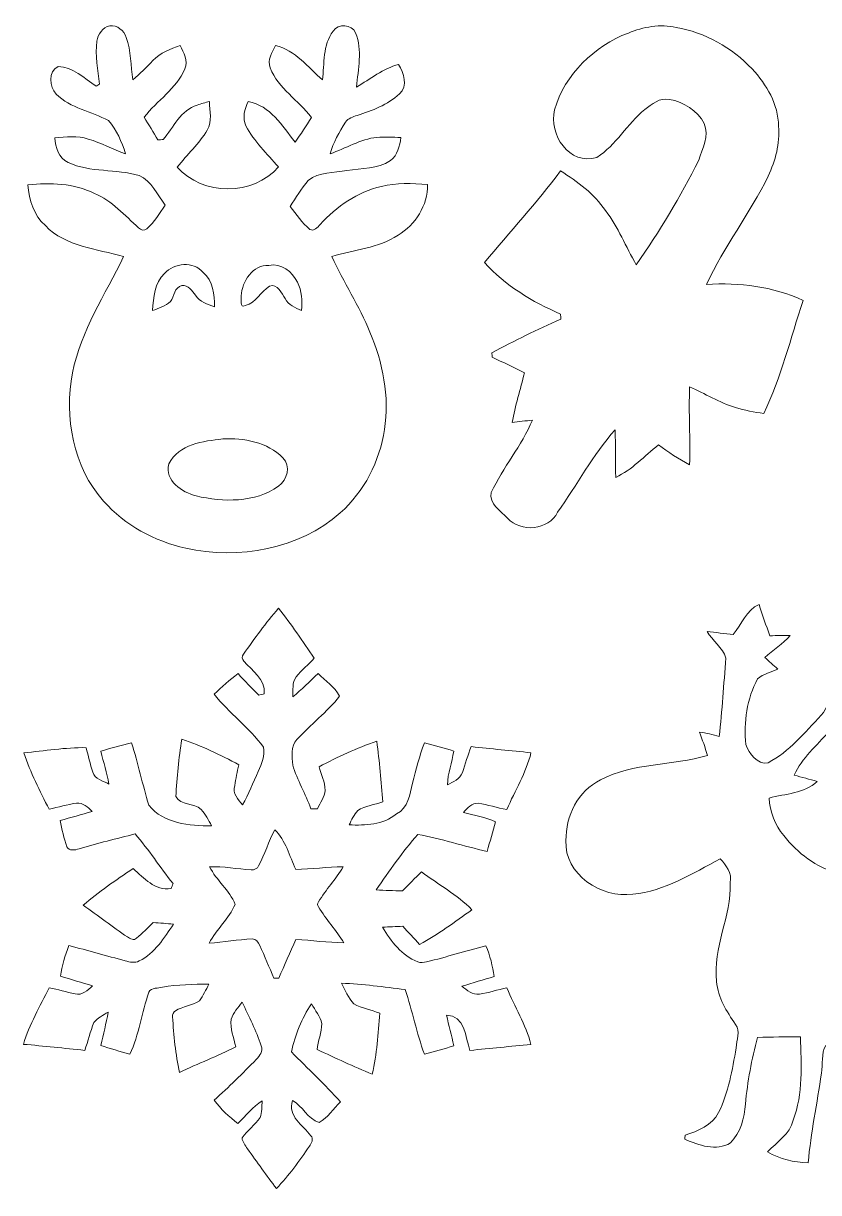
# Model space of a CAD drawing. Header units: centimetres. Extents: x -16.4 to 16.4, y -12.6 to 12.5.
# Drawn here: x -16.37 to 0.35, y -12.05 to 12.54 of the extents above; entities that cross this region are included whole.
import ezdxf

# ---------------------------------------------------------------- set-up
doc = ezdxf.new("R2010")
doc.units = ezdxf.units.CM
doc.header["$MEASUREMENT"] = 0
doc.layers.add('Layer 1', color=7, linetype='Continuous')

msp = doc.modelspace()

# ---------------------------------------------------------------- linework, layer by layer
at = {"layer": 'Layer 1', "color": 251, "lineweight": 9}
for points, knots in [([(-14.83041, 12.16459), (-14.80572, 12.30887), (-14.708, 12.45528), (-14.55807, 12.48879), (-14.55807, 12.48879), (-14.40073, 12.50678), (-14.25715, 12.38966), (-14.20988, 12.24467), (-14.20988, 12.24467), (-14.11075, 11.95927), (-14.11392, 11.65165), (-14.07582, 11.35461), (-14.07582, 11.35461), (-13.92272, 11.47702), (-13.78372, 11.61567), (-13.64861, 11.75748), (-13.64861, 11.75748), (-13.49762, 11.918), (-13.28525, 12.00548), (-13.07923, 12.07181), (-13.07923, 12.07181), (-12.99526, 11.92646), (-12.91025, 11.75113), (-12.97763, 11.58109), (-12.97763, 11.58109), (-13.15754, 11.16482), (-13.56288, 10.9154), (-13.83382, 10.56474), (-13.83382, 10.56474), (-13.7368, 10.4067), (-13.64014, 10.24795), (-13.54489, 10.08849), (-13.54489, 10.08849), (-13.51702, 10.09061), (-13.46164, 10.09484), (-13.43377, 10.09696), (-13.43377, 10.09696), (-13.21681, 10.35413), (-13.06653, 10.71538), (-12.71869, 10.8205), (-12.71869, 10.8205), (-12.63508, 10.85331), (-12.54759, 10.87413), (-12.46081, 10.89635), (-12.46081, 10.89635), (-12.46045, 10.69809), (-12.39378, 10.47902), (-12.50737, 10.29698), (-12.50737, 10.29698), (-12.68023, 10.00806), (-12.92788, 9.77663), (-13.13955, 9.5177), (-13.13955, 9.5177), (-12.60791, 8.9088), (-11.53723, 8.90633), (-11.01089, 9.51875), (-11.01089, 9.51875), (-11.24901, 9.79886), (-11.52595, 10.05357), (-11.69457, 10.38553), (-11.69457, 10.38553), (-11.76725, 10.55169), (-11.72632, 10.74007), (-11.64483, 10.89423), (-11.64483, 10.89423), (-11.18375, 10.81098), (-10.92834, 10.38447), (-10.66164, 10.04298), (-10.66164, 10.04298), (-10.53711, 10.20914), (-10.42669, 10.38518), (-10.31485, 10.56015), (-10.31485, 10.56015), (-10.58826, 10.9214), (-11.01054, 11.17046), (-11.18587, 11.60155), (-11.18587, 11.60155), (-11.24619, 11.773), (-11.14953, 11.92964), (-11.06875, 12.0711), (-11.06875, 12.0711), (-10.64929, 11.97797), (-10.39353, 11.61355), (-10.0845, 11.35002), (-10.0845, 11.35002), (-10.03934, 11.69539), (-10.08132, 12.08169), (-9.86119, 12.37908), (-9.86119, 12.37908), (-9.75465, 12.53959), (-9.46077, 12.52513), (-9.38917, 12.34027), (-9.38917, 12.34027), (-9.23677, 11.97726), (-9.33802, 11.57827), (-9.36482, 11.2008), (-9.36482, 11.2008), (-9.07625, 11.37048), (-8.81273, 11.59027), (-8.48147, 11.67529), (-8.48147, 11.67529), (-8.36646, 11.48937), (-8.28392, 11.23043), (-8.46666, 11.0544), (-8.46666, 11.0544), (-8.71148, 10.82227), (-9.03885, 10.70867), (-9.35283, 10.60531), (-9.35283, 10.60531), (-9.44138, 10.57074), (-9.5458, 10.54604), (-9.60048, 10.46102), (-9.60048, 10.46102), (-9.73242, 10.25394), (-9.8566, 10.03698), (-9.92257, 9.79851), (-9.92257, 9.79851), (-9.59202, 9.90575), (-9.2911, 10.1093), (-8.93832, 10.14141), (-8.93832, 10.14141), (-8.77004, 10.15446), (-8.60036, 10.14987), (-8.43208, 10.13788), (-8.43208, 10.13788), (-8.46419, 9.96643), (-8.49664, 9.76005), (-8.65469, 9.65422), (-8.65469, 9.65422), (-8.92068, 9.47078), (-9.26323, 9.49265), (-9.56944, 9.44467), (-9.56944, 9.44467), (-9.83861, 9.3914), (-10.16281, 9.42597), (-10.3833, 9.23195), (-10.3833, 9.23195), (-10.53146, 9.06685), (-10.63836, 8.86823), (-10.76465, 8.6869), (-10.76465, 8.6869), (-10.62707, 8.5271), (-10.51912, 8.33448), (-10.34731, 8.20677), (-10.34731, 8.20677), (-10.26018, 8.15386), (-10.18821, 8.25581), (-10.13105, 8.30802), (-10.13105, 8.30802), (-9.78993, 8.68832), (-9.34931, 8.99558), (-8.84553, 9.10847), (-8.84553, 9.10847), (-8.52875, 9.1882), (-8.19678, 9.18079), (-7.87328, 9.14869), (-7.87328, 9.14869), (-7.86411, 8.71477), (-8.12974, 8.30414), (-8.49488, 8.08295), (-8.49488, 8.08295), (-8.91186, 7.80884), (-9.42092, 7.7778), (-9.88623, 7.63527), (-9.88623, 7.63527), (-9.64141, 7.09411), (-9.31156, 6.59493), (-9.08613, 6.0446), (-9.08613, 6.0446), (-8.8152, 5.4036), (-8.66915, 4.68958), (-8.77956, 3.99567), (-8.77956, 3.99567), (-8.88011, 3.33033), (-9.20537, 2.69286), (-9.70843, 2.24201), (-9.70843, 2.24201), (-10.58368, 1.47542), (-11.84203, 1.25458), (-12.96069, 1.49941), (-12.96069, 1.49941), (-13.61862, 1.64652), (-14.23775, 1.98377), (-14.68825, 2.4893), (-14.68825, 2.4893), (-15.33312, 3.21391), (-15.51939, 4.25778), (-15.34088, 5.19158), (-15.34088, 5.19158), (-15.16732, 6.07776), (-14.65015, 6.83094), (-14.26879, 7.63386), (-14.26879, 7.63386), (-14.83253, 7.80143), (-15.48129, 7.83847), (-15.91309, 8.28474), (-15.91309, 8.28474), (-16.15545, 8.50205), (-16.25846, 8.82625), (-16.27998, 9.14269), (-16.27998, 9.14269), (-15.80796, 9.19279), (-15.31443, 9.17797), (-14.88086, 8.96313), (-14.88086, 8.96313), (-14.51009, 8.80614), (-14.23951, 8.50346), (-13.95023, 8.23641), (-13.95023, 8.23641), (-13.90684, 8.19125), (-13.83029, 8.17044), (-13.78161, 8.22018), (-13.78161, 8.22018), (-13.61721, 8.35459), (-13.51491, 8.5465), (-13.39038, 8.71513), (-13.39038, 8.71513), (-13.559, 8.93244), (-13.67189, 9.22489), (-13.93965, 9.33884), (-13.93965, 9.33884), (-14.42401, 9.48771), (-14.96694, 9.39175), (-15.4319, 9.61436), (-15.4319, 9.61436), (-15.62875, 9.70855), (-15.70319, 9.93115), (-15.71589, 10.1347), (-15.71589, 10.1347), (-15.48058, 10.14564), (-15.23893, 10.17951), (-15.00963, 10.10613), (-15.00963, 10.10613), (-14.7401, 10.02781), (-14.49351, 9.88741), (-14.22787, 9.79851), (-14.22787, 9.79851), (-14.30619, 10.04651), (-14.40955, 10.29875), (-14.58347, 10.49489), (-14.58347, 10.49489), (-14.9426, 10.69174), (-15.38851, 10.7503), (-15.68343, 11.05404), (-15.68343, 11.05404), (-15.83125, 11.20397), (-15.85947, 11.53206), (-15.64639, 11.63119), (-15.64639, 11.63119), (-15.33171, 11.62766), (-15.09323, 11.37966), (-14.84453, 11.21844), (-14.84453, 11.21844), (-14.82689, 11.22973), (-14.79126, 11.2523), (-14.77326, 11.26324), (-14.77326, 11.26324), (-14.81666, 11.56134), (-14.86111, 11.86332), (-14.83041, 12.16459), (-14.83041, 12.16459), (-14.83041, 12.16459), (-14.83041, 12.16459), (-14.83041, 12.16459)], [0, 0, 0, 0, 0.01492537, 0.01492537, 0.01492537, 0.01492537, 0.02985075, 0.02985075, 0.02985075, 0.02985075, 0.04477612, 0.04477612, 0.04477612, 0.04477612, 0.05970149, 0.05970149, 0.05970149, 0.05970149, 0.07462687, 0.07462687, 0.07462687, 0.07462687, 0.08955224, 0.08955224, 0.08955224, 0.08955224, 0.10447761, 0.10447761, 0.10447761, 0.10447761, 0.11940299, 0.11940299, 0.11940299, 0.11940299, 0.13432836, 0.13432836, 0.13432836, 0.13432836, 0.14925373, 0.14925373, 0.14925373, 0.14925373, 0.1641791, 0.1641791, 0.1641791, 0.1641791, 0.17910448, 0.17910448, 0.17910448, 0.17910448, 0.19402985, 0.19402985, 0.19402985, 0.19402985, 0.20895522, 0.20895522, 0.20895522, 0.20895522, 0.2238806, 0.2238806, 0.2238806, 0.2238806, 0.23880597, 0.23880597, 0.23880597, 0.23880597, 0.25373134, 0.25373134, 0.25373134, 0.25373134, 0.26865672, 0.26865672, 0.26865672, 0.26865672, 0.28358209, 0.28358209, 0.28358209, 0.28358209, 0.29850746, 0.29850746, 0.29850746, 0.29850746, 0.31343284, 0.31343284, 0.31343284, 0.31343284, 0.32835821, 0.32835821, 0.32835821, 0.32835821, 0.34328358, 0.34328358, 0.34328358, 0.34328358, 0.35820896, 0.35820896, 0.35820896, 0.35820896, 0.37313433, 0.37313433, 0.37313433, 0.37313433, 0.3880597, 0.3880597, 0.3880597, 0.3880597, 0.40298507, 0.40298507, 0.40298507, 0.40298507, 0.41791045, 0.41791045, 0.41791045, 0.41791045, 0.43283582, 0.43283582, 0.43283582, 0.43283582, 0.44776119, 0.44776119, 0.44776119, 0.44776119, 0.46268657, 0.46268657, 0.46268657, 0.46268657, 0.47761194, 0.47761194, 0.47761194, 0.47761194, 0.49253731, 0.49253731, 0.49253731, 0.49253731, 0.50746269, 0.50746269, 0.50746269, 0.50746269, 0.52238806, 0.52238806, 0.52238806, 0.52238806, 0.53731343, 0.53731343, 0.53731343, 0.53731343, 0.55223881, 0.55223881, 0.55223881, 0.55223881, 0.56716418, 0.56716418, 0.56716418, 0.56716418, 0.58208955, 0.58208955, 0.58208955, 0.58208955, 0.59701493, 0.59701493, 0.59701493, 0.59701493, 0.6119403, 0.6119403, 0.6119403, 0.6119403, 0.62686567, 0.62686567, 0.62686567, 0.62686567, 0.64179104, 0.64179104, 0.64179104, 0.64179104, 0.65671642, 0.65671642, 0.65671642, 0.65671642, 0.67164179, 0.67164179, 0.67164179, 0.67164179, 0.68656716, 0.68656716, 0.68656716, 0.68656716, 0.70149254, 0.70149254, 0.70149254, 0.70149254, 0.71641791, 0.71641791, 0.71641791, 0.71641791, 0.73134328, 0.73134328, 0.73134328, 0.73134328, 0.74626866, 0.74626866, 0.74626866, 0.74626866, 0.76119403, 0.76119403, 0.76119403, 0.76119403, 0.7761194, 0.7761194, 0.7761194, 0.7761194, 0.79104478, 0.79104478, 0.79104478, 0.79104478, 0.80597015, 0.80597015, 0.80597015, 0.80597015, 0.82089552, 0.82089552, 0.82089552, 0.82089552, 0.8358209, 0.8358209, 0.8358209, 0.8358209, 0.85074627, 0.85074627, 0.85074627, 0.85074627, 0.86567164, 0.86567164, 0.86567164, 0.86567164, 0.88059701, 0.88059701, 0.88059701, 0.88059701, 0.89552239, 0.89552239, 0.89552239, 0.89552239, 0.91044776, 0.91044776, 0.91044776, 0.91044776, 0.92537313, 0.92537313, 0.92537313, 0.92537313, 0.94029851, 0.94029851, 0.94029851, 0.94029851, 0.95522388, 0.95522388, 0.95522388, 0.95522388, 0.97014925, 0.97014925, 0.97014925, 0.97014925, 1, 1, 1, 1]), ([(-3.65018, 12.3371), (-3.33374, 12.46163), (-2.97955, 12.53395), (-2.64265, 12.45422), (-2.64265, 12.45422), (-2.0327, 12.35227), (-1.47178, 12.02524), (-1.04492, 11.5825), (-1.04492, 11.5825), (-0.74329, 11.25125), (-0.49388, 10.83638), (-0.49106, 10.37565), (-0.49106, 10.37565), (-0.45895, 10.01264), (-0.55491, 9.65422), (-0.70837, 9.32825), (-0.70837, 9.32825), (-1.09325, 8.54227), (-1.63582, 7.84377), (-2.00624, 7.05002), (-2.00624, 7.05002), (-1.31515, 7.092), (-0.60712, 7.00909), (0.024, 6.71205), (0.024, 6.71205), (-0.23529, 5.91478), (-0.44131, 5.09316), (-0.79974, 4.33257), (-0.79974, 4.33257), (-1.00117, 4.36644), (-1.20331, 4.39924), (-1.39875, 4.45816), (-1.39875, 4.45816), (-1.7353, 4.56575), (-2.03869, 4.75202), (-2.36078, 4.89278), (-2.36078, 4.89278), (-2.38336, 4.34703), (-2.34349, 3.80129), (-2.3629, 3.25519), (-2.3629, 3.25519), (-2.59467, 3.37337), (-2.80634, 3.52435), (-3.01871, 3.67252), (-3.01871, 3.67252), (-3.31081, 3.43722), (-3.57363, 3.15006), (-3.91653, 2.98813), (-3.91653, 2.98813), (-3.91759, 3.32292), (-3.91441, 3.6577), (-3.92923, 3.99179), (-3.92923, 3.99179), (-4.39736, 3.46368), (-4.7325, 2.8322), (-5.13714, 2.25577), (-5.13714, 2.25577), (-5.32905, 1.87512), (-5.91184, 1.82502), (-6.19124, 2.13229), (-6.19124, 2.13229), (-6.33553, 2.28293), (-6.58529, 2.43286), (-6.53308, 2.67169), (-6.53308, 2.67169), (-6.28296, 3.2005), (-5.89843, 3.65453), (-5.66701, 4.19252), (-5.66701, 4.19252), (-5.81024, 4.18158), (-5.95206, 4.16006), (-6.09458, 4.14418), (-6.09458, 4.14418), (-6.0332, 4.49767), (-5.91466, 4.83739), (-5.83705, 5.187), (-5.83705, 5.187), (-6.05754, 5.30659), (-6.28649, 5.4103), (-6.51403, 5.51614), (-6.51403, 5.51614), (-6.51544, 5.54013), (-6.51826, 5.5874), (-6.51968, 5.61104), (-6.51968, 5.61104), (-6.04625, 5.86468), (-5.56294, 6.09963), (-5.07329, 6.31977), (-5.07329, 6.31977), (-5.07329, 6.34587), (-5.07364, 6.39844), (-5.07364, 6.42489), (-5.07364, 6.42489), (-5.66842, 6.68136), (-6.24098, 7.02638), (-6.67701, 7.5111), (-6.67701, 7.5111), (-6.14467, 8.15421), (-5.57282, 8.76452), (-5.07364, 9.43515), (-5.07364, 9.43515), (-4.71733, 9.21113), (-4.36914, 8.95678), (-4.13172, 8.60224), (-4.13172, 8.60224), (-3.85761, 8.25581), (-3.70592, 7.83847), (-3.48296, 7.46206), (-3.48296, 7.46206), (-2.99225, 8.16091), (-2.5541, 8.89787), (-2.16993, 9.66057), (-2.16993, 9.66057), (-2.08596, 9.90469), (-1.94838, 10.17704), (-2.05316, 10.43492), (-2.05316, 10.43492), (-2.20097, 10.70303), (-2.48143, 10.89106), (-2.78376, 10.93869), (-2.78376, 10.93869), (-2.9919, 10.98702), (-3.15206, 10.83532), (-3.30658, 10.72772), (-3.30658, 10.72772), (-3.67276, 10.42328), (-3.907, 9.9823), (-4.3127, 9.72125), (-4.3127, 9.72125), (-4.89055, 9.53745), (-5.33117, 10.21302), (-5.20276, 10.72173), (-5.20276, 10.72173), (-4.98439, 11.46926), (-4.36914, 12.06263), (-3.65018, 12.3371)], [0, 0, 0, 0, 0.02857143, 0.02857143, 0.02857143, 0.02857143, 0.05714286, 0.05714286, 0.05714286, 0.05714286, 0.08571429, 0.08571429, 0.08571429, 0.08571429, 0.11428571, 0.11428571, 0.11428571, 0.11428571, 0.14285714, 0.14285714, 0.14285714, 0.14285714, 0.17142857, 0.17142857, 0.17142857, 0.17142857, 0.2, 0.2, 0.2, 0.2, 0.22857143, 0.22857143, 0.22857143, 0.22857143, 0.25714286, 0.25714286, 0.25714286, 0.25714286, 0.28571429, 0.28571429, 0.28571429, 0.28571429, 0.31428571, 0.31428571, 0.31428571, 0.31428571, 0.34285714, 0.34285714, 0.34285714, 0.34285714, 0.37142857, 0.37142857, 0.37142857, 0.37142857, 0.4, 0.4, 0.4, 0.4, 0.42857143, 0.42857143, 0.42857143, 0.42857143, 0.45714286, 0.45714286, 0.45714286, 0.45714286, 0.48571429, 0.48571429, 0.48571429, 0.48571429, 0.51428571, 0.51428571, 0.51428571, 0.51428571, 0.54285714, 0.54285714, 0.54285714, 0.54285714, 0.57142857, 0.57142857, 0.57142857, 0.57142857, 0.6, 0.6, 0.6, 0.6, 0.62857143, 0.62857143, 0.62857143, 0.62857143, 0.65714286, 0.65714286, 0.65714286, 0.65714286, 0.68571429, 0.68571429, 0.68571429, 0.68571429, 0.71428571, 0.71428571, 0.71428571, 0.71428571, 0.74285714, 0.74285714, 0.74285714, 0.74285714, 0.77142857, 0.77142857, 0.77142857, 0.77142857, 0.8, 0.8, 0.8, 0.8, 0.82857143, 0.82857143, 0.82857143, 0.82857143, 0.85714286, 0.85714286, 0.85714286, 0.85714286, 0.88571429, 0.88571429, 0.88571429, 0.88571429, 0.91428571, 0.91428571, 0.91428571, 0.91428571, 0.94285714, 0.94285714, 0.94285714, 0.94285714, 1, 1, 1, 1]), ([(-13.40484, 7.27862), (-13.62356, 7.086), (-13.63238, 6.76885), (-13.65919, 6.50004), (-13.65919, 6.50004), (-13.5262, 6.54625), (-13.39073, 6.5974), (-13.28137, 6.68807), (-13.28137, 6.68807), (-13.20129, 6.79813), (-13.19846, 6.98969), (-13.04183, 7.02462), (-13.04183, 7.02462), (-12.90742, 7.04261), (-12.82664, 6.91102), (-12.75502, 6.8193), (-12.75502, 6.8193), (-12.66789, 6.67995), (-12.50138, 6.63162), (-12.35603, 6.578), (-12.35603, 6.578), (-12.35003, 6.83482), (-12.38496, 7.12233), (-12.59275, 7.30119), (-12.59275, 7.30119), (-12.80371, 7.54461), (-13.20164, 7.50686), (-13.40484, 7.27862), (-13.40484, 7.27862), (-13.40484, 7.27862), (-13.40484, 7.27862), (-13.40484, 7.27862)], [0, 0, 0, 0, 0.11111111, 0.11111111, 0.11111111, 0.11111111, 0.22222222, 0.22222222, 0.22222222, 0.22222222, 0.33333333, 0.33333333, 0.33333333, 0.33333333, 0.44444444, 0.44444444, 0.44444444, 0.44444444, 0.55555556, 0.55555556, 0.55555556, 0.55555556, 0.66666667, 0.66666667, 0.66666667, 0.66666667, 0.77777778, 0.77777778, 0.77777778, 0.77777778, 1, 1, 1, 1]), ([(-11.79653, 6.80836), (-11.77889, 6.77379), (-11.83498, 6.52367), (-11.70763, 6.60763), (-11.70763, 6.60763), (-11.47726, 6.65984), (-11.38519, 6.90008), (-11.19821, 7.01333), (-11.19821, 7.01333), (-11.02641, 7.08282), (-10.94563, 6.84999), (-10.86731, 6.75015), (-10.86731, 6.75015), (-10.80275, 6.61222), (-10.65106, 6.55965), (-10.5237, 6.49827), (-10.5237, 6.49827), (-10.51453, 6.70041), (-10.50995, 6.9142), (-10.61225, 7.09588), (-10.61225, 7.09588), (-10.71315, 7.31601), (-10.95656, 7.50333), (-11.20986, 7.45007), (-11.20986, 7.45007), (-11.55417, 7.46524), (-11.76936, 7.11281), (-11.79653, 6.80836), (-11.79653, 6.80836), (-11.79653, 6.80836), (-11.79653, 6.80836), (-11.79653, 6.80836)], [0, 0, 0, 0, 0.11111111, 0.11111111, 0.11111111, 0.11111111, 0.22222222, 0.22222222, 0.22222222, 0.22222222, 0.33333333, 0.33333333, 0.33333333, 0.33333333, 0.44444444, 0.44444444, 0.44444444, 0.44444444, 0.55555556, 0.55555556, 0.55555556, 0.55555556, 0.66666667, 0.66666667, 0.66666667, 0.66666667, 0.77777778, 0.77777778, 0.77777778, 0.77777778, 1, 1, 1, 1]), ([(-12.18246, 3.79811), (-12.59169, 3.75401), (-13.10674, 3.69051), (-13.31665, 3.27459), (-13.31665, 3.27459), (-13.40378, 2.91299), (-13.04077, 2.68086), (-12.74056, 2.60043), (-12.74056, 2.60043), (-12.17329, 2.46637), (-11.50513, 2.45403), (-11.00877, 2.80292), (-11.00877, 2.80292), (-10.82498, 2.93451), (-10.74525, 3.2319), (-10.91564, 3.40441), (-10.91564, 3.40441), (-11.24161, 3.73179), (-11.73655, 3.82316), (-12.18246, 3.79811)], [0, 0, 0, 0, 0.16666667, 0.16666667, 0.16666667, 0.16666667, 0.33333333, 0.33333333, 0.33333333, 0.33333333, 0.5, 0.5, 0.5, 0.5, 0.66666667, 0.66666667, 0.66666667, 0.66666667, 1, 1, 1, 1]), ([(-1.44179, -0.31387), (-1.26823, -0.09973), (-1.16698, 0.19801), (-0.90098, 0.31866), (-0.90098, 0.31866), (-0.82902, 0.09677), (-0.75458, -0.12407), (-0.67203, -0.34244), (-0.67203, -0.34244), (-0.52916, -0.33786), (-0.38663, -0.33503), (-0.24341, -0.33398), (-0.24341, -0.33398), (-0.40357, -0.50895), (-0.60042, -0.64513), (-0.78175, -0.79612), (-0.78175, -0.79612), (-0.69002, -0.87902), (-0.59583, -0.95945), (-0.50481, -1.04341), (-0.50481, -1.04341), (-0.64628, -1.11079), (-0.80785, -1.14431), (-0.93097, -1.24414), (-0.93097, -1.24414), (-1.15251, -1.66536), (-1.22942, -2.15995), (-1.18038, -2.63056), (-1.18038, -2.63056), (-1.10948, -2.81259), (-0.93661, -3.05813), (-0.71119, -3.01579), (-0.71119, -3.01579), (-0.26457, -2.77414), (0.0621, -2.37797), (0.40394, -2.0139), (0.40394, -2.0139), (0.54188, -1.8675), (0.60079, -1.66712), (0.62972, -1.47274), (0.62972, -1.47274), (0.6343, -1.20887), (0.55458, -0.95416), (0.53165, -0.6931), (0.53165, -0.6931), (0.67205, -0.73614), (0.81175, -0.78271), (0.95463, -0.81869), (0.95463, -0.81869), (0.98285, -0.5968), (1.00931, -0.3749), (1.04423, -0.15406), (1.04423, -0.15406), (1.06681, -0.14877), (1.11197, -0.13783), (1.13454, -0.13254), (1.13454, -0.13254), (1.21745, -0.36255), (1.28906, -0.59962), (1.41006, -0.8134), (1.41006, -0.8134), (1.54906, -0.76013), (1.6884, -0.70722), (1.83128, -0.66488), (1.83128, -0.66488), (1.76214, -0.80846), (1.65701, -0.92841), (1.54906, -1.04341), (1.54906, -1.04341), (1.50143, -1.11009), (1.40971, -1.16653), (1.41994, -1.25931), (1.41994, -1.25931), (1.51202, -1.36867), (1.64572, -1.43006), (1.7572, -1.51755), (1.7572, -1.51755), (1.5667, -1.53518), (1.37726, -1.54753), (1.18852, -1.57364), (1.18852, -1.57364), (1.23826, -1.69887), (1.29506, -1.82093), (1.35115, -1.94335), (1.35115, -1.94335), (1.07175, -2.03895), (0.78071, -2.13702), (0.57081, -2.3568), (0.57081, -2.3568), (0.31434, -2.64926), (0.00107, -2.91137), (-0.16086, -3.27332), (-0.16086, -3.27332), (-0.0007, -3.32024), (0.16229, -3.35658), (0.32174, -3.40561), (0.32174, -3.40561), (0.0494, -3.66208), (-0.34606, -3.66173), (-0.68896, -3.75627), (-0.68896, -3.75627), (-0.66956, -4.04202), (-0.57078, -4.32848), (-0.38028, -4.54544), (-0.38028, -4.54544), (-0.08889, -4.91515), (0.30516, -5.21007), (0.75989, -5.34342), (0.75989, -5.34342), (1.28024, -5.48524), (1.80835, -5.59989), (2.33716, -5.70643), (2.33716, -5.70643), (3.06706, -5.83625), (3.80966, -5.90504), (4.52791, -6.09484), (4.52791, -6.09484), (4.64045, -6.12271), (4.73218, -6.25182), (4.68385, -6.36577), (4.68385, -6.36577), (4.61506, -6.52276), (4.49018, -6.6487), (4.42102, -6.80533), (4.42102, -6.80533), (4.5452, -7.05827), (4.78297, -7.26853), (4.8246, -7.55957), (4.8246, -7.55957), (4.94631, -8.19916), (4.40021, -8.69622), (4.34906, -9.309), (4.34906, -9.309), (4.25346, -9.83675), (4.41855, -10.36204), (4.60658, -10.84993), (4.60658, -10.84993), (4.7551, -11.2334), (4.85564, -11.63945), (4.83836, -12.05466), (4.83836, -12.05466), (4.53144, -12.04867), (4.22699, -12.00951), (3.92713, -11.9453), (3.92713, -11.9453), (3.9864, -11.71282), (4.10706, -11.50433), (4.26827, -11.329), (4.26827, -11.329), (4.22453, -10.70988), (4.00686, -10.10204), (3.61104, -9.6205), (3.61104, -9.6205), (3.45053, -9.46034), (3.24627, -9.34392), (3.03108, -9.27478), (3.03108, -9.27478), (3.00568, -9.56652), (2.9958, -9.86674), (3.07976, -10.15108), (3.07976, -10.15108), (3.21946, -10.6051), (3.35634, -11.0623), (3.42548, -11.53326), (3.42548, -11.53326), (3.44171, -11.69201), (3.26673, -11.82677), (3.11186, -11.78056), (3.11186, -11.78056), (2.83987, -11.80737), (2.58587, -11.68883), (2.33434, -11.60628), (2.33434, -11.60628), (2.33575, -11.55972), (2.33752, -11.5135), (2.33999, -11.46764), (2.33999, -11.46764), (2.50085, -11.3798), (2.65749, -11.28526), (2.80953, -11.1826), (2.80953, -11.1826), (2.78307, -10.54619), (2.62715, -9.926), (2.47545, -9.31041), (2.47545, -9.31041), (1.81964, -9.18693), (1.17864, -8.94634), (0.50413, -8.95763), (0.50413, -8.95763), (0.39724, -9.1312), (0.45157, -9.35274), (0.40959, -9.54359), (0.40959, -9.54359), (0.32386, -10.1733), (0.18804, -10.79525), (0.13195, -11.42954), (0.13195, -11.42954), (-0.1665, -11.41543), (-0.46319, -11.35052), (-0.72142, -11.19636), (-0.72142, -11.19636), (-0.52316, -10.99351), (-0.25716, -10.82453), (-0.18167, -10.53278), (-0.18167, -10.53278), (0.02823, -9.97222), (-0.01586, -9.36297), (-0.02892, -8.77701), (-0.02892, -8.77701), (-0.33054, -8.77842), (-0.63217, -8.78159), (-0.93344, -8.79077), (-0.93344, -8.79077), (-1.05797, -9.24973), (-1.14228, -9.71857), (-1.18744, -10.192), (-1.18744, -10.192), (-1.20402, -10.48621), (-1.29363, -10.79207), (-1.50106, -11.00974), (-1.50106, -11.00974), (-1.80551, -11.19106), (-2.16569, -11.05701), (-2.46308, -10.93283), (-2.46308, -10.93283), (-2.46132, -10.91096), (-2.45779, -10.86686), (-2.45603, -10.84499), (-2.45603, -10.84499), (-2.18545, -10.76385), (-1.88629, -10.64003), (-1.7533, -10.37156), (-1.7533, -10.37156), (-1.54128, -9.94752), (-1.46331, -9.47339), (-1.38182, -9.01055), (-1.38182, -9.01055), (-1.38253, -8.8518), (-1.27846, -8.65671), (-1.39558, -8.51701), (-1.39558, -8.51701), (-1.58255, -8.24255), (-1.76529, -7.95574), (-1.79316, -7.61425), (-1.79316, -7.61425), (-1.88559, -6.9027), (-1.47672, -6.24406), (-1.50882, -5.53286), (-1.50882, -5.53286), (-1.45731, -5.3286), (-1.59631, -5.17232), (-1.7159, -5.03298), (-1.7159, -5.03298), (-2.29904, -5.34413), (-2.88536, -5.71066), (-3.5567, -5.77698), (-3.5567, -5.77698), (-4.20722, -5.86518), (-5.00626, -5.36565), (-4.96146, -4.65057), (-4.96146, -4.65057), (-4.9738, -4.13798), (-4.70675, -3.60493), (-4.23438, -3.37527), (-4.23438, -3.37527), (-3.54153, -3.00062), (-2.72343, -3.08529), (-1.98613, -2.8581), (-1.98613, -2.8581), (-2.03375, -2.69159), (-2.09514, -2.52967), (-2.15088, -2.36598), (-2.15088, -2.36598), (-2.00976, -2.3815), (-1.87465, -2.42665), (-1.73813, -2.46334), (-1.73813, -2.46334), (-1.67921, -1.91336), (-1.64393, -1.36021), (-1.59701, -0.80987), (-1.59701, -0.80987), (-1.66792, -0.58727), (-1.87853, -0.44651), (-1.99495, -0.2486), (-1.99495, -0.2486), (-1.81009, -0.2666), (-1.62771, -0.30611), (-1.44179, -0.31387)], [0, 0, 0, 0, 0.01369863, 0.01369863, 0.01369863, 0.01369863, 0.02739726, 0.02739726, 0.02739726, 0.02739726, 0.04109589, 0.04109589, 0.04109589, 0.04109589, 0.05479452, 0.05479452, 0.05479452, 0.05479452, 0.06849315, 0.06849315, 0.06849315, 0.06849315, 0.08219178, 0.08219178, 0.08219178, 0.08219178, 0.09589041, 0.09589041, 0.09589041, 0.09589041, 0.10958904, 0.10958904, 0.10958904, 0.10958904, 0.12328767, 0.12328767, 0.12328767, 0.12328767, 0.1369863, 0.1369863, 0.1369863, 0.1369863, 0.15068493, 0.15068493, 0.15068493, 0.15068493, 0.16438356, 0.16438356, 0.16438356, 0.16438356, 0.17808219, 0.17808219, 0.17808219, 0.17808219, 0.19178082, 0.19178082, 0.19178082, 0.19178082, 0.20547945, 0.20547945, 0.20547945, 0.20547945, 0.21917808, 0.21917808, 0.21917808, 0.21917808, 0.23287671, 0.23287671, 0.23287671, 0.23287671, 0.24657534, 0.24657534, 0.24657534, 0.24657534, 0.26027397, 0.26027397, 0.26027397, 0.26027397, 0.2739726, 0.2739726, 0.2739726, 0.2739726, 0.28767123, 0.28767123, 0.28767123, 0.28767123, 0.30136986, 0.30136986, 0.30136986, 0.30136986, 0.31506849, 0.31506849, 0.31506849, 0.31506849, 0.32876712, 0.32876712, 0.32876712, 0.32876712, 0.34246575, 0.34246575, 0.34246575, 0.34246575, 0.35616438, 0.35616438, 0.35616438, 0.35616438, 0.36986301, 0.36986301, 0.36986301, 0.36986301, 0.38356164, 0.38356164, 0.38356164, 0.38356164, 0.39726027, 0.39726027, 0.39726027, 0.39726027, 0.4109589, 0.4109589, 0.4109589, 0.4109589, 0.42465753, 0.42465753, 0.42465753, 0.42465753, 0.43835616, 0.43835616, 0.43835616, 0.43835616, 0.45205479, 0.45205479, 0.45205479, 0.45205479, 0.46575342, 0.46575342, 0.46575342, 0.46575342, 0.47945205, 0.47945205, 0.47945205, 0.47945205, 0.49315068, 0.49315068, 0.49315068, 0.49315068, 0.50684932, 0.50684932, 0.50684932, 0.50684932, 0.52054795, 0.52054795, 0.52054795, 0.52054795, 0.53424658, 0.53424658, 0.53424658, 0.53424658, 0.54794521, 0.54794521, 0.54794521, 0.54794521, 0.56164384, 0.56164384, 0.56164384, 0.56164384, 0.57534247, 0.57534247, 0.57534247, 0.57534247, 0.5890411, 0.5890411, 0.5890411, 0.5890411, 0.60273973, 0.60273973, 0.60273973, 0.60273973, 0.61643836, 0.61643836, 0.61643836, 0.61643836, 0.63013699, 0.63013699, 0.63013699, 0.63013699, 0.64383562, 0.64383562, 0.64383562, 0.64383562, 0.65753425, 0.65753425, 0.65753425, 0.65753425, 0.67123288, 0.67123288, 0.67123288, 0.67123288, 0.68493151, 0.68493151, 0.68493151, 0.68493151, 0.69863014, 0.69863014, 0.69863014, 0.69863014, 0.71232877, 0.71232877, 0.71232877, 0.71232877, 0.7260274, 0.7260274, 0.7260274, 0.7260274, 0.73972603, 0.73972603, 0.73972603, 0.73972603, 0.75342466, 0.75342466, 0.75342466, 0.75342466, 0.76712329, 0.76712329, 0.76712329, 0.76712329, 0.78082192, 0.78082192, 0.78082192, 0.78082192, 0.79452055, 0.79452055, 0.79452055, 0.79452055, 0.80821918, 0.80821918, 0.80821918, 0.80821918, 0.82191781, 0.82191781, 0.82191781, 0.82191781, 0.83561644, 0.83561644, 0.83561644, 0.83561644, 0.84931507, 0.84931507, 0.84931507, 0.84931507, 0.8630137, 0.8630137, 0.8630137, 0.8630137, 0.87671233, 0.87671233, 0.87671233, 0.87671233, 0.89041096, 0.89041096, 0.89041096, 0.89041096, 0.90410959, 0.90410959, 0.90410959, 0.90410959, 0.91780822, 0.91780822, 0.91780822, 0.91780822, 0.93150685, 0.93150685, 0.93150685, 0.93150685, 0.94520548, 0.94520548, 0.94520548, 0.94520548, 0.95890411, 0.95890411, 0.95890411, 0.95890411, 0.97260274, 0.97260274, 0.97260274, 0.97260274, 1, 1, 1, 1]), ([(-11.74431, -0.7312), (-11.5136, -0.39853), (-11.27371, -0.07151), (-11.01054, 0.23647), (-11.01054, 0.23647), (-10.73431, -0.09479), (-10.50465, -0.46098), (-10.25559, -0.8127), (-10.25559, -0.8127), (-10.38189, -0.94393), (-10.52053, -1.06458), (-10.63624, -1.20569), (-10.63624, -1.20569), (-10.73114, -1.32246), (-10.69656, -1.48544), (-10.70926, -1.62585), (-10.70926, -1.62585), (-10.523, -1.47239), (-10.34978, -1.30447), (-10.17657, -1.13725), (-10.17657, -1.13725), (-10.02029, -1.28718), (-9.82414, -1.41383), (-9.72396, -1.61174), (-9.72396, -1.61174), (-9.98536, -1.95146), (-10.33708, -2.20687), (-10.62142, -2.52614), (-10.62142, -2.52614), (-10.75513, -2.66654), (-10.72302, -2.88421), (-10.71032, -3.0613), (-10.71032, -3.0613), (-10.61084, -3.3788), (-10.4408, -3.66808), (-10.32685, -3.98064), (-10.32685, -3.98064), (-10.28064, -3.98029), (-10.23442, -3.97993), (-10.18821, -3.98029), (-10.18821, -3.98029), (-10.13424, -3.85188), (-10.04287, -3.7344), (-10.02523, -3.59364), (-10.02523, -3.59364), (-10.03299, -3.42043), (-10.10566, -3.25921), (-10.15681, -3.09623), (-10.15681, -3.09623), (-9.76453, -2.89197), (-9.36095, -2.70076), (-8.94149, -2.56), (-8.94149, -2.56), (-8.88434, -2.9844), (-8.84835, -3.41126), (-8.81132, -3.83776), (-8.81132, -3.83776), (-8.98912, -3.89527), (-9.18209, -3.9189), (-9.34295, -4.01698), (-9.34295, -4.01698), (-9.41986, -4.10623), (-9.4696, -4.21559), (-9.52534, -4.31931), (-9.52534, -4.31931), (-9.18138, -4.33271), (-8.80709, -4.32248), (-8.52839, -4.08824), (-8.52839, -4.08824), (-8.27369, -3.96935), (-8.25075, -3.67584), (-8.18761, -3.44089), (-8.18761, -3.44089), (-8.11458, -3.15585), (-8.04403, -2.86974), (-7.9389, -2.59493), (-7.9389, -2.59493), (-7.73182, -2.64855), (-7.52333, -2.69794), (-7.32119, -2.76885), (-7.32119, -2.76885), (-7.36458, -3.00521), (-7.44395, -3.23628), (-7.45736, -3.47758), (-7.45736, -3.47758), (-7.33918, -3.41373), (-7.18678, -3.36081), (-7.14162, -3.2197), (-7.14162, -3.2197), (-7.07565, -3.03837), (-7.03015, -2.85069), (-6.95359, -2.6736), (-6.95359, -2.6736), (-6.53555, -2.71875), (-6.11645, -2.75897), (-5.6977, -2.80166), (-5.6977, -2.80166), (-5.79966, -3.22393), (-6.03672, -3.59823), (-6.205, -3.9951), (-6.205, -3.9951), (-6.4089, -3.96194), (-6.60611, -3.89386), (-6.81036, -3.86528), (-6.81036, -3.86528), (-6.94336, -3.85646), (-7.03861, -3.96406), (-7.11658, -4.05649), (-7.11658, -4.05649), (-6.88974, -4.1147), (-6.65938, -4.16444), (-6.44171, -4.25263), (-6.44171, -4.25263), (-6.49851, -4.46148), (-6.55989, -4.66856), (-6.62233, -4.87599), (-6.62233, -4.87599), (-7.11128, -4.77121), (-7.58471, -4.604), (-8.07825, -4.52039), (-8.07825, -4.52039), (-8.4021, -4.8841), (-8.67762, -5.28803), (-8.9549, -5.68738), (-8.9549, -5.68738), (-8.76969, -5.69585), (-8.58448, -5.7029), (-8.39892, -5.70925), (-8.39892, -5.70925), (-8.26875, -5.57343), (-8.1361, -5.44043), (-8.0024, -5.3085), (-8.0024, -5.3085), (-7.64539, -5.56814), (-7.25451, -5.79074), (-6.94054, -6.10401), (-6.94054, -6.10401), (-7.29685, -6.36189), (-7.65386, -6.62259), (-8.04015, -6.83461), (-8.04015, -6.83461), (-8.15761, -6.7055), (-8.27686, -6.5785), (-8.3961, -6.4515), (-8.3961, -6.4515), (-8.53756, -6.45679), (-8.67903, -6.4642), (-8.82014, -6.47266), (-8.82014, -6.47266), (-8.64128, -6.77111), (-8.4155, -7.0685), (-8.08107, -7.19974), (-8.08107, -7.19974), (-8.02074, -7.22408), (-7.95442, -7.21455), (-7.89304, -7.20009), (-7.89304, -7.20009), (-7.47429, -7.10131), (-7.06507, -6.9662), (-6.64738, -6.86248), (-6.64738, -6.86248), (-6.55989, -7.06886), (-6.50521, -7.28828), (-6.46888, -7.50948), (-6.46888, -7.50948), (-6.69677, -7.5765), (-6.92537, -7.64141), (-7.15115, -7.71515), (-7.15115, -7.71515), (-7.04285, -7.79346), (-6.92537, -7.90282), (-6.78073, -7.87883), (-6.78073, -7.87883), (-6.586, -7.84885), (-6.39761, -7.78852), (-6.20535, -7.74654), (-6.20535, -7.74654), (-6.04448, -8.14589), (-5.80883, -8.51701), (-5.69947, -8.93576), (-5.69947, -8.93576), (-6.12633, -8.98479), (-6.5546, -9.01372), (-6.98111, -9.06487), (-6.98111, -9.06487), (-7.08024, -8.78618), (-7.08694, -8.32228), (-7.4757, -8.32016), (-7.4757, -8.32016), (-7.42667, -8.53571), (-7.37128, -8.74878), (-7.32048, -8.96433), (-7.32048, -8.96433), (-7.52368, -9.03348), (-7.73147, -9.08886), (-7.93925, -9.14248), (-7.93925, -9.14248), (-8.10647, -8.69975), (-8.18585, -8.22985), (-8.34741, -7.785), (-8.34741, -7.785), (-8.7912, -7.72502), (-9.23606, -7.66893), (-9.68374, -7.65094), (-9.68374, -7.65094), (-9.60613, -7.79911), (-9.53945, -7.95997), (-9.4248, -8.08415), (-9.4248, -8.08415), (-9.25406, -8.17728), (-9.05756, -8.2115), (-8.87588, -8.28065), (-8.87588, -8.28065), (-8.91573, -8.70927), (-8.93478, -9.14354), (-9.03851, -9.563), (-9.03851, -9.563), (-9.43045, -9.40566), (-9.80968, -9.21868), (-10.19597, -9.04759), (-10.19597, -9.04759), (-10.17727, -8.86344), (-10.10318, -8.68705), (-10.09896, -8.50149), (-10.09896, -8.50149), (-10.12612, -8.34485), (-10.23724, -8.21891), (-10.31698, -8.08697), (-10.31698, -8.08697), (-10.52123, -8.38789), (-10.65917, -8.73891), (-10.73643, -9.09486), (-10.73643, -9.09486), (-10.39282, -9.44411), (-10.03405, -9.77925), (-9.70632, -10.14437), (-9.70632, -10.14437), (-9.85412, -10.28901), (-9.96878, -10.48092), (-10.15681, -10.57935), (-10.15681, -10.57935), (-10.39423, -10.49891), (-10.50113, -10.23645), (-10.71667, -10.11721), (-10.71667, -10.11721), (-10.81475, -10.45517), (-10.50007, -10.63191), (-10.32685, -10.8584), (-10.32685, -10.8584), (-10.26652, -10.92472), (-10.31521, -11.01644), (-10.35649, -11.07888), (-10.35649, -11.07888), (-10.57345, -11.38686), (-10.7897, -11.69836), (-11.05358, -11.96929), (-11.05358, -11.96929), (-11.2603, -11.69377), (-11.46139, -11.41402), (-11.66071, -11.13356), (-11.66071, -11.13356), (-11.70904, -11.06265), (-11.76442, -10.99069), (-11.77606, -10.9032), (-11.77606, -10.9032), (-11.66106, -10.74939), (-11.50301, -10.63226), (-11.39365, -10.47493), (-11.39365, -10.47493), (-11.35414, -10.36274), (-11.36226, -10.24033), (-11.3492, -10.12356), (-11.3492, -10.12356), (-11.54782, -10.25091), (-11.69845, -10.43577), (-11.86108, -10.60369), (-11.86108, -10.60369), (-12.0477, -10.45976), (-12.22056, -10.29713), (-12.36273, -10.10945), (-12.36273, -10.10945), (-12.05264, -9.83922), (-11.76513, -9.54536), (-11.4762, -9.25361), (-11.4762, -9.25361), (-11.40706, -9.17565), (-11.31992, -9.08533), (-11.37355, -8.96574), (-11.37355, -8.96574), (-11.47338, -8.64683), (-11.63531, -8.35261), (-11.77148, -8.04887), (-11.77148, -8.04887), (-11.86285, -8.15753), (-11.95492, -8.27148), (-12.00466, -8.40588), (-12.00466, -8.40588), (-12.02477, -8.60732), (-11.9521, -8.79782), (-11.90659, -8.99008), (-11.90659, -8.99008), (-12.2943, -9.18482), (-12.70105, -9.33828), (-13.09087, -9.52807), (-13.09087, -9.52807), (-13.17271, -9.14284), (-13.21469, -8.74949), (-13.23515, -8.3572), (-13.23515, -8.3572), (-13.24186, -8.30675), (-13.22281, -8.2549), (-13.17695, -8.2302), (-13.17695, -8.2302), (-13.01961, -8.13636), (-12.82734, -8.11696), (-12.67141, -8.02312), (-12.67141, -8.02312), (-12.59627, -7.90953), (-12.53383, -7.78923), (-12.47421, -7.66717), (-12.47421, -7.66717), (-12.80088, -7.66646), (-13.12826, -7.68445), (-13.45141, -7.73102), (-13.45141, -7.73102), (-13.53255, -7.76206), (-13.68777, -7.73384), (-13.73398, -7.83862), (-13.73398, -7.83862), (-13.88744, -8.26689), (-13.93965, -8.72903), (-14.13262, -9.14354), (-14.13262, -9.14354), (-14.33935, -9.08533), (-14.54572, -9.02677), (-14.74892, -8.95728), (-14.74892, -8.95728), (-14.69142, -8.72585), (-14.63462, -8.49408), (-14.59264, -8.25948), (-14.59264, -8.25948), (-14.70024, -8.31981), (-14.80995, -8.38154), (-14.89391, -8.47468), (-14.89391, -8.47468), (-14.96588, -8.66765), (-15.01668, -8.86873), (-15.08406, -9.06346), (-15.08406, -9.06346), (-15.51375, -9.01584), (-15.94378, -8.97068), (-16.37488, -8.93576), (-16.37488, -8.93576), (-16.24999, -8.51666), (-16.02598, -8.13354), (-15.83125, -7.74443), (-15.83125, -7.74443), (-15.64886, -7.78217), (-15.4693, -7.83333), (-15.28726, -7.87425), (-15.28726, -7.87425), (-15.14015, -7.91517), (-15.02021, -7.79593), (-14.92002, -7.70703), (-14.92002, -7.70703), (-15.14439, -7.63436), (-15.37193, -7.57227), (-15.59665, -7.50171), (-15.59665, -7.50171), (-15.5589, -7.28229), (-15.50246, -7.06568), (-15.41708, -6.85966), (-15.41708, -6.85966), (-15.02021, -6.95985), (-14.62686, -7.07309), (-14.2321, -7.17998), (-14.2321, -7.17998), (-14.13685, -7.20185), (-14.02996, -7.23431), (-13.93824, -7.1821), (-13.93824, -7.1821), (-13.60663, -7.02194), (-13.41895, -6.69703), (-13.21646, -6.40705), (-13.21646, -6.40705), (-13.35933, -6.3954), (-13.50221, -6.38482), (-13.64473, -6.37565), (-13.64473, -6.37565), (-13.75973, -6.48571), (-13.87086, -6.60002), (-13.99363, -6.70197), (-13.99363, -6.70197), (-14.04831, -6.7637), (-14.1305, -6.70902), (-14.1866, -6.67727), (-14.1866, -6.67727), (-14.50127, -6.46031), (-14.8029, -6.22466), (-15.11934, -6.01052), (-15.11934, -6.01052), (-14.78914, -5.72724), (-14.42931, -5.47995), (-14.06806, -5.23865), (-14.06806, -5.23865), (-13.83382, -5.43761), (-13.61756, -5.70643), (-13.26902, -5.65951), (-13.26902, -5.65951), (-13.25844, -5.63305), (-13.23762, -5.58013), (-13.22739, -5.55368), (-13.22739, -5.55368), (-13.49903, -5.21042), (-13.73751, -4.84071), (-14.02573, -4.51086), (-14.02573, -4.51086), (-14.42013, -4.60682), (-14.81313, -4.70736), (-15.20189, -4.82484), (-15.20189, -4.82484), (-15.2855, -4.84741), (-15.41673, -4.87811), (-15.46153, -4.77898), (-15.46153, -4.77898), (-15.5268, -4.60047), (-15.55996, -4.41279), (-15.60088, -4.22794), (-15.60088, -4.22794), (-15.37616, -4.16303), (-15.14827, -4.10905), (-14.92602, -4.03461), (-14.92602, -4.03461), (-15.01633, -3.9496), (-15.12075, -3.848), (-15.25481, -3.86034), (-15.25481, -3.86034), (-15.4506, -3.88962), (-15.64039, -3.94995), (-15.83371, -3.99087), (-15.83371, -3.99087), (-16.03267, -3.6067), (-16.22212, -3.21511), (-16.36711, -2.80695), (-16.36711, -2.80695), (-15.93108, -2.76038), (-15.4947, -2.68983), (-15.05478, -2.69547), (-15.05478, -2.69547), (-15.00857, -2.86692), (-14.96941, -3.04013), (-14.91685, -3.21017), (-14.91685, -3.21017), (-14.87486, -3.36222), (-14.6953, -3.39221), (-14.57536, -3.46065), (-14.57536, -3.46065), (-14.62616, -3.22922), (-14.68436, -2.99992), (-14.74786, -2.77167), (-14.74786, -2.77167), (-14.53585, -2.70076), (-14.31889, -2.64538), (-14.10158, -2.59387), (-14.10158, -2.59387), (-13.95905, -3.02461), (-13.87051, -3.47158), (-13.73645, -3.90479), (-13.73645, -3.90479), (-13.4186, -4.29849), (-12.88626, -4.33871), (-12.41741, -4.33871), (-12.41741, -4.33871), (-12.47703, -4.21665), (-12.55006, -4.10058), (-12.63437, -3.9944), (-12.63437, -3.9944), (-12.78078, -3.85011), (-13.07429, -3.91714), (-13.16495, -3.72417), (-13.16495, -3.72417), (-13.15119, -3.32059), (-13.10533, -2.91631), (-13.04113, -2.51732), (-13.04113, -2.51732), (-12.62661, -2.65667), (-12.22621, -2.84399), (-11.8445, -3.05742), (-11.8445, -3.05742), (-11.87731, -3.20206), (-11.90836, -3.34599), (-11.92917, -3.49381), (-11.92917, -3.49381), (-11.98279, -3.65961), (-11.85509, -3.78344), (-11.76619, -3.90091), (-11.76619, -3.90091), (-11.63883, -3.67302), (-11.54535, -3.42854), (-11.43352, -3.19324), (-11.43352, -3.19324), (-11.3612, -3.03625), (-11.29417, -2.85987), (-11.32486, -2.68453), (-11.32486, -2.68453), (-11.62719, -2.27355), (-12.04629, -1.96663), (-12.36344, -1.5687), (-12.36344, -1.5687), (-12.19834, -1.42088), (-12.03712, -1.26813), (-11.8572, -1.13866), (-11.8572, -1.13866), (-11.72033, -1.2953), (-11.56793, -1.43711), (-11.42576, -1.58881), (-11.42576, -1.58881), (-11.39612, -1.58175), (-11.33686, -1.56729), (-11.30722, -1.55988), (-11.30722, -1.55988), (-11.28288, -1.24626), (-11.56405, -1.08257), (-11.73867, -0.87514), (-11.73867, -0.87514), (-11.781, -0.83774), (-11.77818, -0.77283), (-11.74431, -0.7312), (-11.74431, -0.7312), (-11.74431, -0.7312), (-11.74431, -0.7312), (-11.74431, -0.7312)], [0, 0, 0, 0, 0.00746269, 0.00746269, 0.00746269, 0.00746269, 0.01492537, 0.01492537, 0.01492537, 0.01492537, 0.02238806, 0.02238806, 0.02238806, 0.02238806, 0.02985075, 0.02985075, 0.02985075, 0.02985075, 0.03731343, 0.03731343, 0.03731343, 0.03731343, 0.04477612, 0.04477612, 0.04477612, 0.04477612, 0.05223881, 0.05223881, 0.05223881, 0.05223881, 0.05970149, 0.05970149, 0.05970149, 0.05970149, 0.06716418, 0.06716418, 0.06716418, 0.06716418, 0.07462687, 0.07462687, 0.07462687, 0.07462687, 0.08208955, 0.08208955, 0.08208955, 0.08208955, 0.08955224, 0.08955224, 0.08955224, 0.08955224, 0.09701493, 0.09701493, 0.09701493, 0.09701493, 0.10447761, 0.10447761, 0.10447761, 0.10447761, 0.1119403, 0.1119403, 0.1119403, 0.1119403, 0.11940299, 0.11940299, 0.11940299, 0.11940299, 0.12686567, 0.12686567, 0.12686567, 0.12686567, 0.13432836, 0.13432836, 0.13432836, 0.13432836, 0.14179104, 0.14179104, 0.14179104, 0.14179104, 0.14925373, 0.14925373, 0.14925373, 0.14925373, 0.15671642, 0.15671642, 0.15671642, 0.15671642, 0.1641791, 0.1641791, 0.1641791, 0.1641791, 0.17164179, 0.17164179, 0.17164179, 0.17164179, 0.17910448, 0.17910448, 0.17910448, 0.17910448, 0.18656716, 0.18656716, 0.18656716, 0.18656716, 0.19402985, 0.19402985, 0.19402985, 0.19402985, 0.20149254, 0.20149254, 0.20149254, 0.20149254, 0.20895522, 0.20895522, 0.20895522, 0.20895522, 0.21641791, 0.21641791, 0.21641791, 0.21641791, 0.2238806, 0.2238806, 0.2238806, 0.2238806, 0.23134328, 0.23134328, 0.23134328, 0.23134328, 0.23880597, 0.23880597, 0.23880597, 0.23880597, 0.24626866, 0.24626866, 0.24626866, 0.24626866, 0.25373134, 0.25373134, 0.25373134, 0.25373134, 0.26119403, 0.26119403, 0.26119403, 0.26119403, 0.26865672, 0.26865672, 0.26865672, 0.26865672, 0.2761194, 0.2761194, 0.2761194, 0.2761194, 0.28358209, 0.28358209, 0.28358209, 0.28358209, 0.29104478, 0.29104478, 0.29104478, 0.29104478, 0.29850746, 0.29850746, 0.29850746, 0.29850746, 0.30597015, 0.30597015, 0.30597015, 0.30597015, 0.31343284, 0.31343284, 0.31343284, 0.31343284, 0.32089552, 0.32089552, 0.32089552, 0.32089552, 0.32835821, 0.32835821, 0.32835821, 0.32835821, 0.3358209, 0.3358209, 0.3358209, 0.3358209, 0.34328358, 0.34328358, 0.34328358, 0.34328358, 0.35074627, 0.35074627, 0.35074627, 0.35074627, 0.35820896, 0.35820896, 0.35820896, 0.35820896, 0.36567164, 0.36567164, 0.36567164, 0.36567164, 0.37313433, 0.37313433, 0.37313433, 0.37313433, 0.38059701, 0.38059701, 0.38059701, 0.38059701, 0.3880597, 0.3880597, 0.3880597, 0.3880597, 0.39552239, 0.39552239, 0.39552239, 0.39552239, 0.40298507, 0.40298507, 0.40298507, 0.40298507, 0.41044776, 0.41044776, 0.41044776, 0.41044776, 0.41791045, 0.41791045, 0.41791045, 0.41791045, 0.42537313, 0.42537313, 0.42537313, 0.42537313, 0.43283582, 0.43283582, 0.43283582, 0.43283582, 0.44029851, 0.44029851, 0.44029851, 0.44029851, 0.44776119, 0.44776119, 0.44776119, 0.44776119, 0.45522388, 0.45522388, 0.45522388, 0.45522388, 0.46268657, 0.46268657, 0.46268657, 0.46268657, 0.47014925, 0.47014925, 0.47014925, 0.47014925, 0.47761194, 0.47761194, 0.47761194, 0.47761194, 0.48507463, 0.48507463, 0.48507463, 0.48507463, 0.49253731, 0.49253731, 0.49253731, 0.49253731, 0.5, 0.5, 0.5, 0.5, 0.50746269, 0.50746269, 0.50746269, 0.50746269, 0.51492537, 0.51492537, 0.51492537, 0.51492537, 0.52238806, 0.52238806, 0.52238806, 0.52238806, 0.52985075, 0.52985075, 0.52985075, 0.52985075, 0.53731343, 0.53731343, 0.53731343, 0.53731343, 0.54477612, 0.54477612, 0.54477612, 0.54477612, 0.55223881, 0.55223881, 0.55223881, 0.55223881, 0.55970149, 0.55970149, 0.55970149, 0.55970149, 0.56716418, 0.56716418, 0.56716418, 0.56716418, 0.57462687, 0.57462687, 0.57462687, 0.57462687, 0.58208955, 0.58208955, 0.58208955, 0.58208955, 0.58955224, 0.58955224, 0.58955224, 0.58955224, 0.59701493, 0.59701493, 0.59701493, 0.59701493, 0.60447761, 0.60447761, 0.60447761, 0.60447761, 0.6119403, 0.6119403, 0.6119403, 0.6119403, 0.61940299, 0.61940299, 0.61940299, 0.61940299, 0.62686567, 0.62686567, 0.62686567, 0.62686567, 0.63432836, 0.63432836, 0.63432836, 0.63432836, 0.64179104, 0.64179104, 0.64179104, 0.64179104, 0.64925373, 0.64925373, 0.64925373, 0.64925373, 0.65671642, 0.65671642, 0.65671642, 0.65671642, 0.6641791, 0.6641791, 0.6641791, 0.6641791, 0.67164179, 0.67164179, 0.67164179, 0.67164179, 0.67910448, 0.67910448, 0.67910448, 0.67910448, 0.68656716, 0.68656716, 0.68656716, 0.68656716, 0.69402985, 0.69402985, 0.69402985, 0.69402985, 0.70149254, 0.70149254, 0.70149254, 0.70149254, 0.70895522, 0.70895522, 0.70895522, 0.70895522, 0.71641791, 0.71641791, 0.71641791, 0.71641791, 0.7238806, 0.7238806, 0.7238806, 0.7238806, 0.73134328, 0.73134328, 0.73134328, 0.73134328, 0.73880597, 0.73880597, 0.73880597, 0.73880597, 0.74626866, 0.74626866, 0.74626866, 0.74626866, 0.75373134, 0.75373134, 0.75373134, 0.75373134, 0.76119403, 0.76119403, 0.76119403, 0.76119403, 0.76865672, 0.76865672, 0.76865672, 0.76865672, 0.7761194, 0.7761194, 0.7761194, 0.7761194, 0.78358209, 0.78358209, 0.78358209, 0.78358209, 0.79104478, 0.79104478, 0.79104478, 0.79104478, 0.79850746, 0.79850746, 0.79850746, 0.79850746, 0.80597015, 0.80597015, 0.80597015, 0.80597015, 0.81343284, 0.81343284, 0.81343284, 0.81343284, 0.82089552, 0.82089552, 0.82089552, 0.82089552, 0.82835821, 0.82835821, 0.82835821, 0.82835821, 0.8358209, 0.8358209, 0.8358209, 0.8358209, 0.84328358, 0.84328358, 0.84328358, 0.84328358, 0.85074627, 0.85074627, 0.85074627, 0.85074627, 0.85820896, 0.85820896, 0.85820896, 0.85820896, 0.86567164, 0.86567164, 0.86567164, 0.86567164, 0.87313433, 0.87313433, 0.87313433, 0.87313433, 0.88059701, 0.88059701, 0.88059701, 0.88059701, 0.8880597, 0.8880597, 0.8880597, 0.8880597, 0.89552239, 0.89552239, 0.89552239, 0.89552239, 0.90298507, 0.90298507, 0.90298507, 0.90298507, 0.91044776, 0.91044776, 0.91044776, 0.91044776, 0.91791045, 0.91791045, 0.91791045, 0.91791045, 0.92537313, 0.92537313, 0.92537313, 0.92537313, 0.93283582, 0.93283582, 0.93283582, 0.93283582, 0.94029851, 0.94029851, 0.94029851, 0.94029851, 0.94776119, 0.94776119, 0.94776119, 0.94776119, 0.95522388, 0.95522388, 0.95522388, 0.95522388, 0.96268657, 0.96268657, 0.96268657, 0.96268657, 0.97014925, 0.97014925, 0.97014925, 0.97014925, 0.97761194, 0.97761194, 0.97761194, 0.97761194, 0.98507463, 0.98507463, 0.98507463, 0.98507463, 1, 1, 1, 1]), ([(-11.08638, -4.42126), (-11.21868, -4.66538), (-11.29417, -4.93632), (-11.42646, -5.18008), (-11.42646, -5.18008), (-11.45398, -5.24182), (-11.52065, -5.27004), (-11.58556, -5.26475), (-11.58556, -5.26475), (-11.87696, -5.2457), (-12.16588, -5.19349), (-12.45869, -5.19878), (-12.45869, -5.19878), (-12.31581, -5.4863), (-12.0403, -5.69443), (-11.92, -5.99147), (-11.92, -5.99147), (-12.0537, -6.28957), (-12.30841, -6.51817), (-12.4668, -6.80427), (-12.4668, -6.80427), (-12.16306, -6.79298), (-11.86426, -6.73195), (-11.56122, -6.71502), (-11.56122, -6.71502), (-11.47867, -6.71361), (-11.43493, -6.79228), (-11.40388, -6.85719), (-11.40388, -6.85719), (-11.29876, -7.08367), (-11.20492, -7.3151), (-11.10473, -7.54405), (-11.10473, -7.54405), (-11.07898, -7.5437), (-11.02712, -7.54334), (-11.00101, -7.54299), (-11.00101, -7.54299), (-10.88389, -7.271), (-10.76324, -7.00042), (-10.64435, -6.72913), (-10.64435, -6.72913), (-10.30639, -6.74606), (-9.97055, -6.79933), (-9.63152, -6.79757), (-9.63152, -6.79757), (-9.80157, -6.5404), (-10.00441, -6.30615), (-10.16845, -6.04545), (-10.16845, -6.04545), (-10.1928, -6.00947), (-10.1928, -5.97419), (-10.16845, -5.93926), (-10.16845, -5.93926), (-10.009, -5.68279), (-9.80368, -5.45807), (-9.64599, -5.20019), (-9.64599, -5.20019), (-9.98078, -5.20301), (-10.31274, -5.25064), (-10.64718, -5.2577), (-10.64718, -5.2577), (-10.777, -4.97159), (-10.85673, -4.64915), (-11.08638, -4.42126)], [0, 0, 0, 0, 0.05882353, 0.05882353, 0.05882353, 0.05882353, 0.11764706, 0.11764706, 0.11764706, 0.11764706, 0.17647059, 0.17647059, 0.17647059, 0.17647059, 0.23529412, 0.23529412, 0.23529412, 0.23529412, 0.29411765, 0.29411765, 0.29411765, 0.29411765, 0.35294118, 0.35294118, 0.35294118, 0.35294118, 0.41176471, 0.41176471, 0.41176471, 0.41176471, 0.47058824, 0.47058824, 0.47058824, 0.47058824, 0.52941176, 0.52941176, 0.52941176, 0.52941176, 0.58823529, 0.58823529, 0.58823529, 0.58823529, 0.64705882, 0.64705882, 0.64705882, 0.64705882, 0.70588235, 0.70588235, 0.70588235, 0.70588235, 0.76470588, 0.76470588, 0.76470588, 0.76470588, 0.82352941, 0.82352941, 0.82352941, 0.82352941, 0.88235294, 0.88235294, 0.88235294, 0.88235294, 1, 1, 1, 1])]:
    msp.add_open_spline(points, degree=3, knots=knots, dxfattribs=at)

doc.saveas('drawing.dxf')
